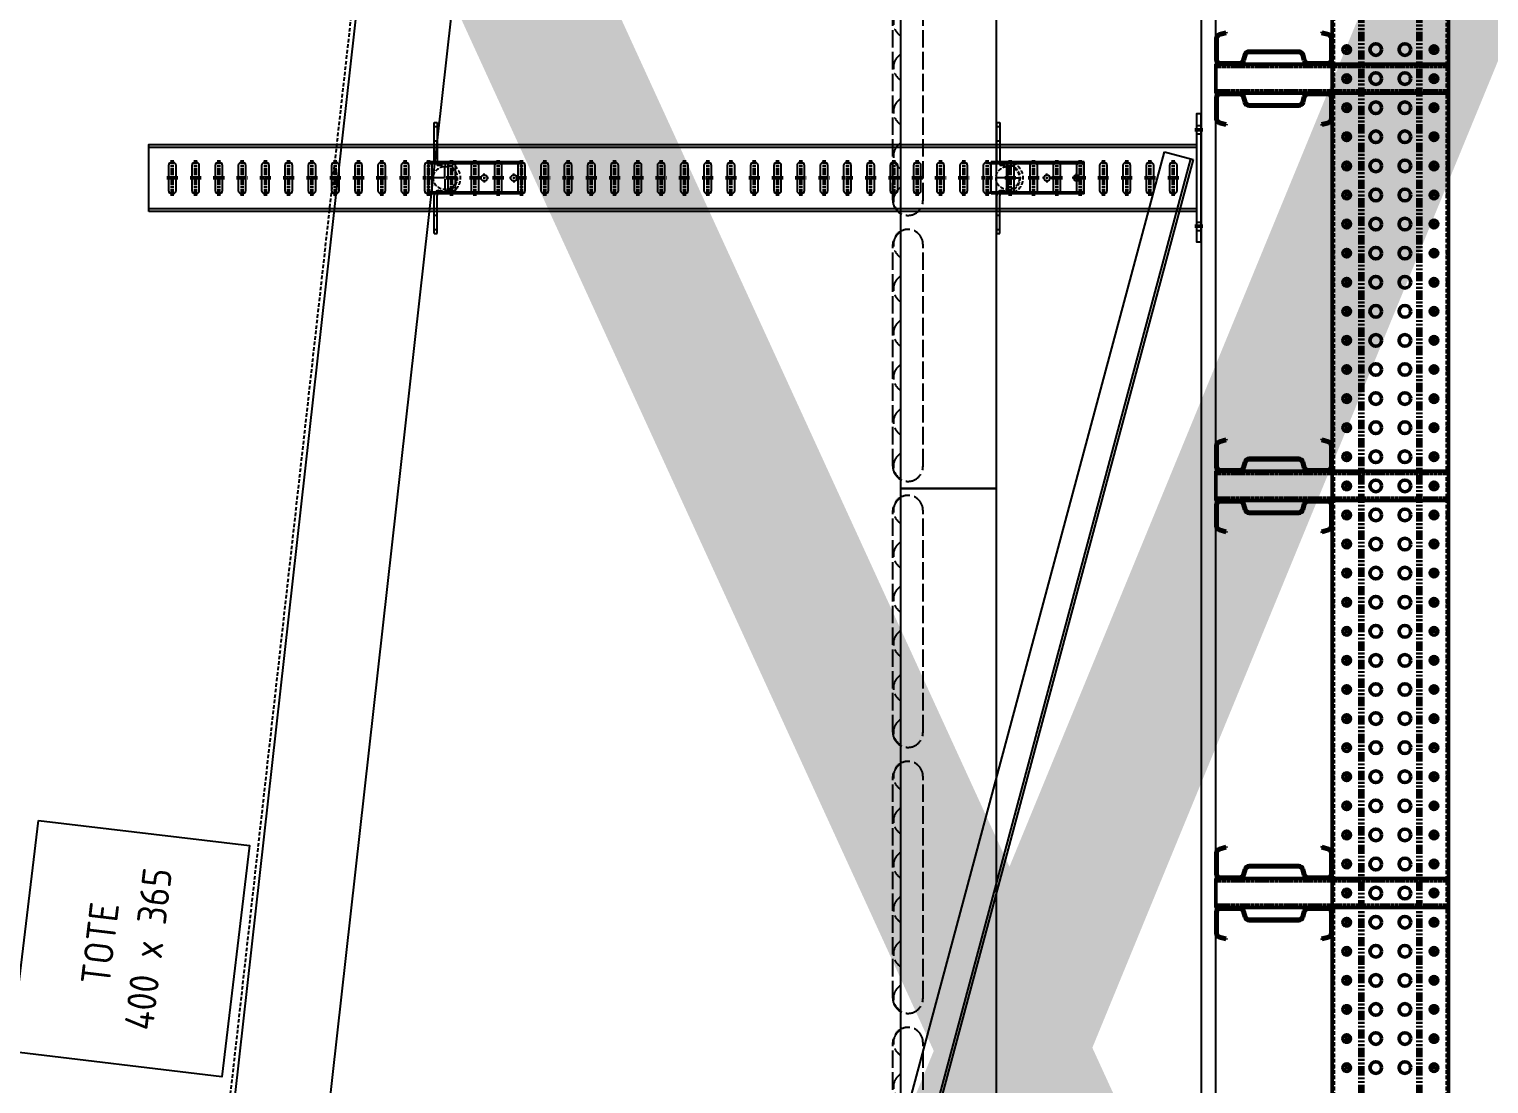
# Model space of a CAD drawing. Header units: millimetres. Extents: x -677815 to 476396, y -125373 to 39000.
# Drawn here: x 453026 to 455534, y -33033 to -31220 of the extents above; entities that cross this region are included whole.
import ezdxf

# ---------------------------------------------------------------- set-up
doc = ezdxf.new("R2010")
doc.units = ezdxf.units.MM
for name, pattern in [('Xref Rapid Pick$0$AM_ISO02W050', [7.5, 6, -1.5]), ('Xref Rapid Pick$0$AM_ISO02W050x2', [3.75, 3, -0.75]), ('Xref Rapid Pick$0$AM_ISO08W050', [18, 12, -1.5, 3, -1.5]), ('Xref Rapid Pick$0$AM_ISO08W050x2', [9, 6, -0.75, 1.5, -0.75]), ('Xref Rapid Pick$0$CENTER', [7, 4, -1, 1, -1]), ('Xref Rapid Pick$0$HIDDEN', [9.525, 6.35, -3.175]), ('Xref Rapid Pick$0$MultiDeck$0$Conveyor - Ground 940 aisles$0$HIDDEN', [9.525, 6.35, -3.175]), ('Xref Rapid Pick$0$P02582 Conveyor Elevations$0$HIDDEN', [9.525, 6.35, -3.175]), ('Xref Rapid Pick$0$PHANTOM2', [31.75, 15.875, -3.175, 3.175, -3.175, 3.175, -3.175])]:
    doc.linetypes.add(name, pattern=pattern)
for name, color, linetype, lineweight in [('AM_BOR', 4, 'Continuous', 25), ('Xref Rapid Pick$0$AM_BOR', 4, 'Continuous', 25), ('Xref Rapid Pick$0$BEAM_SIGMA', 2, 'Continuous', 50), ('Xref Rapid Pick$0$Center', 7, 'Xref Rapid Pick$0$AM_ISO08W050', 50), ('Xref Rapid Pick$0$Conv - Order Out', 5, 'Continuous', 50), ('Xref Rapid Pick$0$Conv- Order In', 1, 'Continuous', 25), ('Xref Rapid Pick$0$Conv- Product Out', 6, 'Continuous', 25), ('Xref Rapid Pick$0$Hidden', 9, 'Xref Rapid Pick$0$AM_ISO02W050', 25), ('Xref Rapid Pick$0$S Cont 2.5', 7, 'Continuous', 50), ('Xref Rapid Pick$0$S Hidden', 9, 'Xref Rapid Pick$0$AM_ISO02W050', 25), ('Xref Rapid Pick$0$Side Channel', 1, 'Continuous', 25)]:
    doc.layers.add(name, color=color, linetype=linetype, lineweight=lineweight)
for name, color, linetype in [('Xref Rapid Pick$0$B', 4, 'Continuous'), ('Xref Rapid Pick$0$MultiDeck$0$Conveyor - Ground 940 aisles$0$D', 7, 'Continuous'), ('Xref Rapid Pick$0$MultiDeck$0$Conveyor - Ground 940 aisles$0$H', 7, 'Xref Rapid Pick$0$MultiDeck$0$Conveyor - Ground 940 aisles$0$HIDDEN'), ('Xref Rapid Pick$0$P02582 Conveyor Elevations$0$Conv', 131, 'Continuous'), ('Xref Rapid Pick$0$Tote', 7, 'Continuous')]:
    doc.layers.add(name, color=color, linetype=linetype)
doc.styles.add('Xref Rapid Pick$0$STANDARD', font='ISOCP.SHX')

# ---------------------------------------------------------------- blocks, each defined once
blk = doc.blocks.new('*U794')
at = {"color": 8, "linetype": 'Xref Rapid Pick$0$CENTER'}
for p, q in [((8900, 27), (8900, 20.6)), ((8950, 27), (8950, 20.6)), ((9000, 27), (9000, 20.6)), ((9050, 27), (9050, 20.6)), ((9100, 27), (9100, 20.6)), ((9150, 27), (9150, 20.6)), ((9200, 27), (9200, 20.6)), ((9250, 27), (9250, 20.6)), ((9300, 27), (9300, 20.6)), ((9350, 27), (9350, 20.6)), ((9400, 27), (9400, 20.6)), ((9450, 27), (9450, 20.6)), ((9500, 27), (9500, 20.6)), ((9550, 27), (9550, 20.6)), ((9600, 27), (9600, 20.6)), ((9650, 27), (9650, 20.6)), ((9700, 27), (9700, 20.6)), ((9750, 27), (9750, 20.6)), ((9800, 27), (9800, 20.6)), ((9850, 27), (9850, 20.6)), ((9900, 27), (9900, 20.6)), ((9950, 27), (9950, 20.6)), ((10000, 27), (10000, 20.6)), ((10050, 27), (10050, 20.6)), ((10100, 27), (10100, 20.6)), ((10150, 27), (10150, 20.6)), ((10200, 27), (10200, 20.6)), ((10250, 27), (10250, 20.6)), ((10300, 27), (10300, 20.6)), ((10350, 27), (10350, 20.6)), ((10400, 27), (10400, 20.6)), ((10450, 27), (10450, 20.6)), ((10500, 27), (10500, 20.6)), ((10550, 27), (10550, 20.6)), ((10600, 27), (10600, 20.6)), ((10650, 27), (10650, 20.6)), ((8908.5, 0), (8891.5, 0)), ((8900, -8.5), (8900, 8.5)), ((8958.5, 0), (8941.5, 0)), ((8950, -8.5), (8950, 8.5)), ((9008.5, 0), (8991.5, 0)), ((9000, -8.5), (9000, 8.5)), ((9058.5, 0), (9041.5, 0)), ((9050, -8.5), (9050, 8.5)), ((9108.5, 0), (9091.5, 0)), ((9100, -8.5), (9100, 8.5)), ((9158.5, 0), (9141.5, 0)), ((9150, -8.5), (9150, 8.5)), ((9208.5, 0), (9191.5, 0)), ((9200, -8.5), (9200, 8.5)), ((9258.5, 0), (9241.5, 0)), ((9250, -8.5), (9250, 8.5)), ((9308.5, 0), (9291.5, 0)), ((9300, -8.5), (9300, 8.5)), ((9358.5, 0), (9341.5, 0)), ((9350, -8.5), (9350, 8.5)), ((9408.5, 0), (9391.5, 0)), ((9400, -8.5), (9400, 8.5)), ((9458.5, 0), (9441.5, 0)), ((9450, -8.5), (9450, 8.5)), ((9508.5, 0), (9491.5, 0)), ((9500, -8.5), (9500, 8.5)), ((9558.5, 0), (9541.5, 0)), ((9550, -8.5), (9550, 8.5)), ((9608.5, 0), (9591.5, 0)), ((9600, -8.5), (9600, 8.5)), ((9658.5, 0), (9641.5, 0)), ((9650, -8.5), (9650, 8.5)), ((9708.5, 0), (9691.5, 0)), ((9700, -8.5), (9700, 8.5)), ((9758.5, 0), (9741.5, 0)), ((9750, -8.5), (9750, 8.5)), ((9808.5, 0), (9791.5, 0)), ((9800, -8.5), (9800, 8.5)), ((9858.5, 0), (9841.5, 0)), ((9850, -8.5), (9850, 8.5)), ((9908.5, 0), (9891.5, 0)), ((9900, -8.5), (9900, 8.5)), ((9958.5, 0), (9941.5, 0)), ((9950, -8.5), (9950, 8.5)), ((10008.5, 0), (9991.5, 0)), ((10000, -8.5), (10000, 8.5)), ((10058.5, 0), (10041.5, 0)), ((10050, -8.5), (10050, 8.5)), ((10108.5, 0), (10091.5, 0)), ((10100, -8.5), (10100, 8.5)), ((10158.5, 0), (10141.5, 0)), ((10150, -8.5), (10150, 8.5)), ((10208.5, 0), (10191.5, 0)), ((10200, -8.5), (10200, 8.5)), ((10258.5, 0), (10241.5, 0)), ((10250, -8.5), (10250, 8.5)), ((10308.5, 0), (10291.5, 0)), ((10300, -8.5), (10300, 8.5)), ((10358.5, 0), (10341.5, 0)), ((10350, -8.5), (10350, 8.5)), ((10408.5, 0), (10391.5, 0)), ((10400, -8.5), (10400, 8.5)), ((10458.5, 0), (10441.5, 0)), ((10450, -8.5), (10450, 8.5)), ((10508.5, 0), (10491.5, 0)), ((10500, -8.5), (10500, 8.5)), ((10558.5, 0), (10541.5, 0)), ((10550, -8.5), (10550, 8.5)), ((10608.5, 0), (10591.5, 0)), ((10600, -8.5), (10600, 8.5)), ((10658.5, 0), (10641.5, 0)), ((10650, -8.5), (10650, 8.5)), ((8908.5, -150), (8891.5, -150)), ((8900, -158.5), (8900, -141.5)), ((8958.5, -150), (8941.5, -150)), ((8950, -158.5), (8950, -141.5)), ((9008.5, -150), (8991.5, -150)), ((9000, -158.5), (9000, -141.5)), ((9058.5, -150), (9041.5, -150)), ((9050, -158.5), (9050, -141.5)), ((9108.5, -150), (9091.5, -150)), ((9100, -158.5), (9100, -141.5)), ((9158.5, -150), (9141.5, -150)), ((9150, -158.5), (9150, -141.5)), ((9208.5, -150), (9191.5, -150)), ((9200, -158.5), (9200, -141.5)), ((9258.5, -150), (9241.5, -150)), ((9250, -158.5), (9250, -141.5)), ((9308.5, -150), (9291.5, -150)), ((9300, -158.5), (9300, -141.5)), ((9358.5, -150), (9341.5, -150)), ((9350, -158.5), (9350, -141.5)), ((9408.5, -150), (9391.5, -150)), ((9400, -158.5), (9400, -141.5)), ((9458.5, -150), (9441.5, -150)), ((9450, -158.5), (9450, -141.5)), ((9508.5, -150), (9491.5, -150)), ((9500, -158.5), (9500, -141.5)), ((9558.5, -150), (9541.5, -150)), ((9550, -158.5), (9550, -141.5)), ((9608.5, -150), (9591.5, -150)), ((9600, -158.5), (9600, -141.5)), ((9658.5, -150), (9641.5, -150)), ((9650, -158.5), (9650, -141.5)), ((9708.5, -150), (9691.5, -150)), ((9700, -158.5), (9700, -141.5)), ((9758.5, -150), (9741.5, -150)), ((9750, -158.5), (9750, -141.5)), ((9808.5, -150), (9791.5, -150)), ((9800, -158.5), (9800, -141.5)), ((9858.5, -150), (9841.5, -150)), ((9850, -158.5), (9850, -141.5)), ((9908.5, -150), (9891.5, -150)), ((9900, -158.5), (9900, -141.5)), ((9958.5, -150), (9941.5, -150)), ((9950, -158.5), (9950, -141.5)), ((10008.5, -150), (9991.5, -150)), ((10000, -158.5), (10000, -141.5)), ((10058.5, -150), (10041.5, -150)), ((10050, -158.5), (10050, -141.5)), ((10108.5, -150), (10091.5, -150)), ((10100, -158.5), (10100, -141.5)), ((10158.5, -150), (10141.5, -150)), ((10150, -158.5), (10150, -141.5)), ((10208.5, -150), (10191.5, -150)), ((10200, -158.5), (10200, -141.5)), ((10258.5, -150), (10241.5, -150)), ((10250, -158.5), (10250, -141.5)), ((10308.5, -150), (10291.5, -150)), ((10300, -158.5), (10300, -141.5)), ((10358.5, -150), (10341.5, -150)), ((10350, -158.5), (10350, -141.5)), ((10408.5, -150), (10391.5, -150)), ((10400, -158.5), (10400, -141.5)), ((10458.5, -150), (10441.5, -150)), ((10450, -158.5), (10450, -141.5)), ((10508.5, -150), (10491.5, -150)), ((10500, -158.5), (10500, -141.5)), ((10558.5, -150), (10541.5, -150)), ((10550, -158.5), (10550, -141.5)), ((10608.5, -150), (10591.5, -150)), ((10600, -158.5), (10600, -141.5)), ((10658.5, -150), (10641.5, -150)), ((10650, -158.5), (10650, -141.5)), ((8900, -170.6), (8900, -177)), ((8950, -170.6), (8950, -177)), ((9000, -170.6), (9000, -177)), ((9050, -170.6), (9050, -177)), ((9100, -170.6), (9100, -177)), ((9150, -170.6), (9150, -177)), ((9200, -170.6), (9200, -177)), ((9250, -170.6), (9250, -177)), ((9300, -170.6), (9300, -177)), ((9350, -170.6), (9350, -177)), ((9400, -170.6), (9400, -177)), ((9450, -170.6), (9450, -177)), ((9500, -170.6), (9500, -177)), ((9550, -170.6), (9550, -177)), ((9600, -170.6), (9600, -177)), ((9650, -170.6), (9650, -177)), ((9700, -170.6), (9700, -177)), ((9750, -170.6), (9750, -177)), ((9800, -170.6), (9800, -177)), ((9850, -170.6), (9850, -177)), ((9900, -170.6), (9900, -177)), ((9950, -170.6), (9950, -177)), ((10000, -170.6), (10000, -177)), ((10050, -170.6), (10050, -177)), ((10100, -170.6), (10100, -177)), ((10150, -170.6), (10150, -177)), ((10200, -170.6), (10200, -177)), ((10250, -170.6), (10250, -177)), ((10300, -170.6), (10300, -177)), ((10350, -170.6), (10350, -177)), ((10400, -170.6), (10400, -177)), ((10450, -170.6), (10450, -177)), ((10500, -170.6), (10500, -177)), ((10550, -170.6), (10550, -177)), ((10600, -170.6), (10600, -177)), ((10650, -170.6), (10650, -177))]:
    blk.add_line(p, q, dxfattribs=at)
for p, q in [((32175, 25), (-25, 25)), ((32175, -175), (-25, -175))]:
    blk.add_line(p, q)
at = {"color": 8, "linetype": 'Xref Rapid Pick$0$HIDDEN'}
for p, q in [((32175, 22.6), (-25, 22.6)), ((8893.5, 25), (8893.5, 22.6)), ((8906.5, 25), (8906.5, 22.6)), ((8943.5, 25), (8943.5, 22.6)), ((8956.5, 25), (8956.5, 22.6)), ((8993.5, 25), (8993.5, 22.6)), ((9006.5, 25), (9006.5, 22.6)), ((9043.5, 25), (9043.5, 22.6)), ((9056.5, 25), (9056.5, 22.6)), ((9093.5, 25), (9093.5, 22.6)), ((9106.5, 25), (9106.5, 22.6)), ((9143.5, 25), (9143.5, 22.6)), ((9156.5, 25), (9156.5, 22.6)), ((9193.5, 25), (9193.5, 22.6)), ((9206.5, 25), (9206.5, 22.6)), ((9243.5, 25), (9243.5, 22.6)), ((9256.5, 25), (9256.5, 22.6)), ((9293.5, 25), (9293.5, 22.6)), ((9306.5, 25), (9306.5, 22.6)), ((9343.5, 25), (9343.5, 22.6)), ((9356.5, 25), (9356.5, 22.6)), ((9393.5, 25), (9393.5, 22.6)), ((9406.5, 25), (9406.5, 22.6)), ((9443.5, 25), (9443.5, 22.6)), ((9456.5, 25), (9456.5, 22.6)), ((9493.5, 25), (9493.5, 22.6)), ((9506.5, 25), (9506.5, 22.6)), ((9543.5, 25), (9543.5, 22.6)), ((9556.5, 25), (9556.5, 22.6)), ((9593.5, 25), (9593.5, 22.6)), ((9606.5, 25), (9606.5, 22.6)), ((9643.5, 25), (9643.5, 22.6)), ((9656.5, 25), (9656.5, 22.6)), ((9693.5, 25), (9693.5, 22.6)), ((9706.5, 25), (9706.5, 22.6)), ((9743.5, 25), (9743.5, 22.6)), ((9756.5, 25), (9756.5, 22.6)), ((9793.5, 25), (9793.5, 22.6)), ((9806.5, 25), (9806.5, 22.6)), ((9843.5, 25), (9843.5, 22.6)), ((9856.5, 25), (9856.5, 22.6)), ((9893.5, 25), (9893.5, 22.6)), ((9906.5, 25), (9906.5, 22.6)), ((9943.5, 25), (9943.5, 22.6)), ((9956.5, 25), (9956.5, 22.6)), ((9993.5, 25), (9993.5, 22.6)), ((10006.5, 25), (10006.5, 22.6)), ((10043.5, 25), (10043.5, 22.6)), ((10056.5, 25), (10056.5, 22.6)), ((10093.5, 25), (10093.5, 22.6)), ((10106.5, 25), (10106.5, 22.6)), ((10143.5, 25), (10143.5, 22.6)), ((10156.5, 25), (10156.5, 22.6)), ((10193.5, 25), (10193.5, 22.6)), ((10206.5, 25), (10206.5, 22.6)), ((10243.5, 25), (10243.5, 22.6)), ((10256.5, 25), (10256.5, 22.6)), ((10293.5, 25), (10293.5, 22.6)), ((10306.5, 25), (10306.5, 22.6)), ((10343.5, 25), (10343.5, 22.6)), ((10356.5, 25), (10356.5, 22.6)), ((10393.5, 25), (10393.5, 22.6)), ((10406.5, 25), (10406.5, 22.6)), ((10443.5, 25), (10443.5, 22.6)), ((10456.5, 25), (10456.5, 22.6)), ((10493.5, 25), (10493.5, 22.6)), ((10506.5, 25), (10506.5, 22.6)), ((10543.5, 25), (10543.5, 22.6)), ((10556.5, 25), (10556.5, 22.6)), ((10593.5, 25), (10593.5, 22.6)), ((10606.5, 25), (10606.5, 22.6)), ((10643.5, 25), (10643.5, 22.6)), ((10656.5, 25), (10656.5, 22.6)), ((32175, -172.6), (-25, -172.6)), ((8893.5, -172.6), (8893.5, -175)), ((8906.5, -172.6), (8906.5, -175)), ((8943.5, -172.6), (8943.5, -175)), ((8956.5, -172.6), (8956.5, -175)), ((8993.5, -172.6), (8993.5, -175)), ((9006.5, -172.6), (9006.5, -175)), ((9043.5, -172.6), (9043.5, -175)), ((9056.5, -172.6), (9056.5, -175)), ((9093.5, -172.6), (9093.5, -175)), ((9106.5, -172.6), (9106.5, -175)), ((9143.5, -172.6), (9143.5, -175)), ((9156.5, -172.6), (9156.5, -175)), ((9193.5, -172.6), (9193.5, -175)), ((9206.5, -172.6), (9206.5, -175)), ((9243.5, -172.6), (9243.5, -175)), ((9256.5, -172.6), (9256.5, -175)), ((9293.5, -172.6), (9293.5, -175)), ((9306.5, -172.6), (9306.5, -175)), ((9343.5, -172.6), (9343.5, -175)), ((9356.5, -172.6), (9356.5, -175)), ((9393.5, -172.6), (9393.5, -175)), ((9406.5, -172.6), (9406.5, -175)), ((9443.5, -172.6), (9443.5, -175)), ((9456.5, -172.6), (9456.5, -175)), ((9493.5, -172.6), (9493.5, -175)), ((9506.5, -172.6), (9506.5, -175)), ((9543.5, -172.6), (9543.5, -175)), ((9556.5, -172.6), (9556.5, -175)), ((9593.5, -172.6), (9593.5, -175)), ((9606.5, -172.6), (9606.5, -175)), ((9643.5, -172.6), (9643.5, -175)), ((9656.5, -172.6), (9656.5, -175)), ((9693.5, -172.6), (9693.5, -175)), ((9706.5, -172.6), (9706.5, -175)), ((9743.5, -172.6), (9743.5, -175)), ((9756.5, -172.6), (9756.5, -175)), ((9793.5, -172.6), (9793.5, -175)), ((9806.5, -172.6), (9806.5, -175)), ((9843.5, -172.6), (9843.5, -175)), ((9856.5, -172.6), (9856.5, -175)), ((9893.5, -172.6), (9893.5, -175)), ((9906.5, -172.6), (9906.5, -175)), ((9943.5, -172.6), (9943.5, -175)), ((9956.5, -172.6), (9956.5, -175)), ((9993.5, -172.6), (9993.5, -175)), ((10006.5, -172.6), (10006.5, -175)), ((10043.5, -172.6), (10043.5, -175)), ((10056.5, -172.6), (10056.5, -175)), ((10093.5, -172.6), (10093.5, -175)), ((10106.5, -172.6), (10106.5, -175)), ((10143.5, -172.6), (10143.5, -175)), ((10156.5, -172.6), (10156.5, -175)), ((10193.5, -172.6), (10193.5, -175)), ((10206.5, -172.6), (10206.5, -175)), ((10243.5, -172.6), (10243.5, -175)), ((10256.5, -172.6), (10256.5, -175)), ((10293.5, -172.6), (10293.5, -175)), ((10306.5, -172.6), (10306.5, -175)), ((10343.5, -172.6), (10343.5, -175)), ((10356.5, -172.6), (10356.5, -175)), ((10393.5, -172.6), (10393.5, -175)), ((10406.5, -172.6), (10406.5, -175)), ((10443.5, -172.6), (10443.5, -175)), ((10456.5, -172.6), (10456.5, -175)), ((10493.5, -172.6), (10493.5, -175)), ((10506.5, -172.6), (10506.5, -175)), ((10543.5, -172.6), (10543.5, -175)), ((10556.5, -172.6), (10556.5, -175)), ((10593.5, -172.6), (10593.5, -175)), ((10606.5, -172.6), (10606.5, -175)), ((10643.5, -172.6), (10643.5, -175)), ((10656.5, -172.6), (10656.5, -175))]:
    blk.add_line(p, q, dxfattribs=at)
at = {"color": 9, "linetype": 'Xref Rapid Pick$0$PHANTOM2'}
for p, q in [((32175, -22.5), (-25, -22.5)), ((32175, -27.9), (-25, -27.9)), ((32175, -122.1), (-25, -122.1)), ((32175, -127.5), (-25, -127.5))]:
    blk.add_line(p, q, dxfattribs=at)
at = {"extrusion": (0, 0, -1)}
for centre in [(-8900, 0), (-8950, 0), (-9000, 0), (-9050, 0), (-9100, 0), (-9150, 0), (-9200, 0), (-9250, 0), (-9300, 0), (-9350, 0), (-9400, 0), (-9450, 0), (-9500, 0), (-9550, 0), (-9600, 0), (-9650, 0), (-9700, 0), (-9750, 0), (-9800, 0), (-9850, 0), (-9900, 0), (-9950, 0), (-10000, 0), (-10050, 0), (-10100, 0), (-10150, 0), (-10200, 0), (-10250, 0), (-10300, 0), (-10350, 0), (-10400, 0), (-10450, 0), (-10500, 0), (-10550, 0), (-10600, 0), (-10650, 0)]:
    blk.add_circle(centre, 6.5, dxfattribs=at)
for centre, radius in [((8900, -50), 10), ((8950, -50), 10), ((9000, -50), 10), ((9050, -50), 10), ((9100, -50), 10), ((9150, -50), 10), ((9200, -50), 10), ((9250, -50), 10), ((9300, -50), 10), ((9350, -50), 10), ((9400, -50), 10), ((9450, -50), 10), ((9500, -50), 10), ((9550, -50), 10), ((9600, -50), 10), ((9650, -50), 10), ((9700, -50), 10), ((9750, -50), 10), ((9800, -50), 10), ((9850, -50), 10), ((9900, -50), 10), ((9950, -50), 10), ((10000, -50), 10), ((10050, -50), 10), ((10100, -50), 10), ((10150, -50), 10), ((10200, -50), 10), ((10250, -50), 10), ((10300, -50), 10), ((10350, -50), 10), ((10400, -50), 10), ((10450, -50), 10), ((10500, -50), 10), ((10550, -50), 10), ((10600, -50), 10), ((10650, -50), 10), ((8900, -100), 10), ((8950, -100), 10), ((9000, -100), 10), ((9050, -100), 10), ((9100, -100), 10), ((9150, -100), 10), ((9200, -100), 10), ((9250, -100), 10), ((9300, -100), 10), ((9350, -100), 10), ((9400, -100), 10), ((9450, -100), 10), ((9500, -100), 10), ((9550, -100), 10), ((9600, -100), 10), ((9650, -100), 10), ((9700, -100), 10), ((9750, -100), 10), ((9800, -100), 10), ((9850, -100), 10), ((9900, -100), 10), ((9950, -100), 10), ((10000, -100), 10), ((10050, -100), 10), ((10100, -100), 10), ((10150, -100), 10), ((10200, -100), 10), ((10250, -100), 10), ((10300, -100), 10), ((10350, -100), 10), ((10400, -100), 10), ((10450, -100), 10), ((10500, -100), 10), ((10550, -100), 10), ((10600, -100), 10), ((10650, -100), 10), ((8900, -150), 6.5), ((8950, -150), 6.5), ((9000, -150), 6.5), ((9050, -150), 6.5), ((9100, -150), 6.5), ((9150, -150), 6.5), ((9200, -150), 6.5), ((9250, -150), 6.5), ((9300, -150), 6.5), ((9350, -150), 6.5), ((9400, -150), 6.5), ((9450, -150), 6.5), ((9500, -150), 6.5), ((9550, -150), 6.5), ((9600, -150), 6.5), ((9650, -150), 6.5), ((9700, -150), 6.5), ((9750, -150), 6.5), ((9800, -150), 6.5), ((9850, -150), 6.5), ((9900, -150), 6.5), ((9950, -150), 6.5), ((10000, -150), 6.5), ((10050, -150), 6.5), ((10100, -150), 6.5), ((10150, -150), 6.5), ((10200, -150), 6.5), ((10250, -150), 6.5), ((10300, -150), 6.5), ((10350, -150), 6.5), ((10400, -150), 6.5), ((10450, -150), 6.5), ((10500, -150), 6.5), ((10550, -150), 6.5), ((10600, -150), 6.5), ((10650, -150), 6.5)]:
    blk.add_circle(centre, radius)
blk = doc.blocks.new('Xref Rapid Pick$0$RK1223 sv')
at = {"color": 8, "linetype": 'Xref Rapid Pick$0$CENTER'}
for p, q in [((25, 27), (25, 20.6)), ((-2, 0), (4.4, 0)), ((18, -50), (24.4, -50)), ((18, -100), (24.4, -100)), ((-2, -150), (4.4, -150)), ((25, -177), (25, -170.6))]:
    blk.add_line(p, q, dxfattribs=at)
for p, q in [((0, 17.1), (0, -16.5)), ((2.4, 17.1), (2.4, -16.5)), ((44.2, 25), (7.9, 25)), ((44.2, 22.6), (7.9, 22.6)), ((52.7, 6.9), (49.6, 18.5)), ((55, 7.6), (51.9, 19.1)), ((55, 7.6), (52.7, 6.9)), ((5.9, -24.1), (15.6, -26.7)), ((6.5, -21.8), (16.2, -24.4)), ((20, -32.5), (20, -117.5)), ((22.4, -32.5), (22.4, -117.5)), ((5.9, -125.9), (15.6, -123.3)), ((0, -167.1), (0, -133.5)), ((2.4, -167.1), (2.4, -133.5)), ((6.5, -128.2), (16.2, -125.6)), ((44.2, -172.6), (7.9, -172.6)), ((44.2, -175), (7.9, -175)), ((52.7, -156.9), (49.6, -168.5)), ((55, -157.6), (51.9, -169.1)), ((55, -157.6), (52.7, -156.9))]:
    blk.add_line(p, q)
at = {"color": 8, "linetype": 'Xref Rapid Pick$0$HIDDEN'}
for p, q in [((2.4, 6.5), (0, 6.5)), ((18.5, 22.6), (18.5, 25)), ((31.5, 22.6), (31.5, 25)), ((2.4, -6.5), (0, -6.5)), ((22.4, -40), (20, -40)), ((22.4, -60), (20, -60)), ((22.4, -90), (20, -90)), ((22.4, -110), (20, -110)), ((2.4, -143.5), (0, -143.5)), ((2.4, -156.5), (0, -156.5)), ((18.5, -172.6), (18.5, -175)), ((31.5, -172.6), (31.5, -175))]:
    blk.add_line(p, q, dxfattribs=at)
for centre, radius, start, end in [((7.9, 17.1), 7.9, 90, 180), ((7.9, 17.1), 5.5, 90, 180), ((44.2, 17.1), 7.9, 15, 90), ((44.2, 17.1), 5.5, 15, 90), ((7.9, -16.5), 7.9, 180, 255), ((7.9, -16.5), 5.5, 180, 255), ((14, -32.5), 8.4, 0, 75), ((14, -32.5), 6, 0, 75), ((14, -117.5), 6, 285, 360), ((14, -117.5), 8.4, 285, 360), ((7.9, -133.5), 7.9, 105, 180), ((7.9, -133.5), 5.5, 105, 180), ((7.9, -167.1), 7.9, 180, 270), ((7.9, -167.1), 5.5, 180, 270), ((44.2, -167.1), 5.5, 270, 345), ((44.2, -167.1), 7.9, 270, 345)]:
    blk.add_arc(centre, radius, start, end)
blk = doc.blocks.new('*U791')
at = {"layer": 'Xref Rapid Pick$0$BEAM_SIGMA'}
blk.add_blockref('Xref Rapid Pick$0$RK1223 sv', (0, 0), dxfattribs=at)
blk = doc.blocks.new('Xref Rapid Pick$0$A$C3945242F')
at = {"layer": 'Xref Rapid Pick$0$S Cont 2.5'}
for p, q in [((0, 400), (0, 0)), ((50, 400), (0, 400)), ((50, 0), (50, 400)), ((0, 0), (50, 0))]:
    blk.add_line(p, q, dxfattribs=at)
at = {"layer": 'Xref Rapid Pick$0$S Hidden', "linetype": 'Xref Rapid Pick$0$AM_ISO02W050x2', "lineweight": 50}
for p, q in [((4, 400), (4, 0)), ((46, 0), (46, 400))]:
    blk.add_line(p, q, dxfattribs=at)
blk = doc.blocks.new('*U879')
at = {"xscale": -1}
blk.add_blockref('*U791', (-25, 159.5), dxfattribs=at)
blk.add_blockref('*U791', (25, 159.5))
at = {"layer": 'Xref Rapid Pick$0$AM_BOR'}
blk.add_blockref('Xref Rapid Pick$0$A$C3945242F', (-25, -215.5), dxfattribs=at)
blk = doc.blocks.new('*U880')
at = {"layer": 'Xref Rapid Pick$0$B', "color": 0, "linetype": 'ByBlock', "lineweight": -2, "transparency": 16777216}
for p in [(9100, 0), (9800, 0), (10500, 0)]:
    blk.add_blockref('*U879', p, dxfattribs=at)
blk = doc.blocks.new('Xref Rapid Pick$0$Tote side 400 x 365')
at = {"layer": 'Xref Rapid Pick$0$Tote'}
blk.add_lwpolyline([(500, 365), (500, 0), (100, 0), (100, 365)], close=True, dxfattribs=at)
at = {"layer": 'Xref Rapid Pick$0$Tote', "insert": (124.2, 259.8), "char_height": 50, "attachment_point": 1, "style": 'Xref Rapid Pick$0$STANDARD'}
blk.add_mtext_dynamic_manual_height_columns('\\pi107.5;TOTE\\P\\pi38.967;400 x 365', width=355.005, gutter_width=12.5, heights=[0], dxfattribs=at)
blk = doc.blocks.new('*U873')
at = {"layer": 'Xref Rapid Pick$0$Hidden', "linetype": 'Xref Rapid Pick$0$P02582 Conveyor Elevations$0$HIDDEN'}
blk.add_line((790.8, -5652.1), (7.4, 1), dxfattribs=at)
at = {"layer": 'Xref Rapid Pick$0$P02582 Conveyor Elevations$0$Conv', "color": 0}
blk.add_lwpolyline([(536.2, -5060.3), (-162, -22.4), (0, 0), (698.1, -5037.9)], close=True, dxfattribs=at)
blk = doc.blocks.new('*U860')
blk.add_lwpolyline([(0, 0), (1371.6, 0), (1371.6, -163.5), (0, -163.5)], close=True)
at = {"layer": 'Xref Rapid Pick$0$Hidden', "ltscale": 5}
for p, q in [((38.1, 14), (419.1, 14)), ((495.3, 14), (876.3, 14)), ((952.5, 14), (1333.5, 14)), ((38.1, -38), (419.1, -38)), ((495.3, -38), (876.3, -38)), ((952.5, -38), (1333.5, -38))]:
    blk.add_line(p, q, dxfattribs=at)
for centre, radius, start, end in [((38.1, -12), 26, 90, 270), ((38.1, -12), 25, 28.6854, 151.3146), ((114.3, -12), 25, 28.6854, 151.3146), ((190.5, -12), 25, 28.6854, 151.3146), ((266.7, -12), 25, 28.6854, 151.3146), ((342.9, -12), 25, 28.6854, 151.3146), ((419.1, -12), 25, 28.6854, 151.3146), ((419.1, -12), 26, 270, 90), ((495.3, -12), 26, 90, 270), ((495.3, -12), 25, 28.6854, 151.3146), ((571.5, -12), 25, 28.6854, 151.3146), ((647.7, -12), 25, 28.6854, 151.3146), ((723.9, -12), 25, 28.6854, 151.3146), ((800.1, -12), 25, 28.6854, 151.3146), ((876.3, -12), 25, 28.6854, 151.3146), ((876.3, -12), 26, 270, 90), ((952.5, -12), 26, 90, 270), ((952.5, -12), 25, 28.6854, 151.3146), ((1028.7, -12), 25, 28.6854, 151.3146), ((1104.9, -12), 25, 28.6854, 151.3146), ((1181.1, -12), 25, 28.6854, 151.3146), ((1257.3, -12), 25, 28.6854, 151.3146), ((1333.5, -12), 25, 28.6854, 151.3146), ((1333.5, -12), 26, 270, 90)]:
    blk.add_arc(centre, radius, start, end, dxfattribs=at)
blk = doc.blocks.new('*U871')
blk.add_lwpolyline([(0, 0), (1828.8, 0), (1828.8, -163.5), (0, -163.5)], close=True)
at = {"layer": 'Xref Rapid Pick$0$Hidden', "ltscale": 5}
for p, q in [((38.1, 14), (419.1, 14)), ((495.3, 14), (876.3, 14)), ((952.5, 14), (1333.5, 14)), ((1409.7, 14), (1790.7, 14)), ((38.1, -38), (419.1, -38)), ((495.3, -38), (876.3, -38)), ((952.5, -38), (1333.5, -38)), ((1409.7, -38), (1790.7, -38))]:
    blk.add_line(p, q, dxfattribs=at)
for centre, radius, start, end in [((38.1, -12), 26, 90, 270), ((38.1, -12), 25, 28.6854, 151.3146), ((114.3, -12), 25, 28.6854, 151.3146), ((190.5, -12), 25, 28.6854, 151.3146), ((266.7, -12), 25, 28.6854, 151.3146), ((342.9, -12), 25, 28.6854, 151.3146), ((419.1, -12), 25, 28.6854, 151.3146), ((419.1, -12), 26, 270, 90), ((495.3, -12), 26, 90, 270), ((495.3, -12), 25, 28.6854, 151.3146), ((571.5, -12), 25, 28.6854, 151.3146), ((647.7, -12), 25, 28.6854, 151.3146), ((723.9, -12), 25, 28.6854, 151.3146), ((800.1, -12), 25, 28.6854, 151.3146), ((876.3, -12), 25, 28.6854, 151.3146), ((876.3, -12), 26, 270, 90), ((952.5, -12), 26, 90, 270), ((952.5, -12), 25, 28.6854, 151.3146), ((1028.7, -12), 25, 28.6854, 151.3146), ((1104.9, -12), 25, 28.6854, 151.3146), ((1181.1, -12), 25, 28.6854, 151.3146), ((1257.3, -12), 25, 28.6854, 151.3146), ((1333.5, -12), 25, 28.6854, 151.3146), ((1333.5, -12), 26, 270, 90), ((1409.7, -12), 26, 90, 270), ((1409.7, -12), 25, 28.6854, 151.3146), ((1485.9, -12), 25, 28.6854, 151.3146), ((1562.1, -12), 25, 28.6854, 151.3146), ((1638.3, -12), 25, 28.6854, 151.3146), ((1714.5, -12), 25, 28.6854, 151.3146), ((1790.7, -12), 25, 28.6854, 151.3146), ((1790.7, -12), 26, 270, 90)]:
    blk.add_arc(centre, radius, start, end, dxfattribs=at)
blk = doc.blocks.new('Xref Rapid Pick$0$SLOT (0deg)')
blk.add_lwpolyline([(-21, 6.5, 1), (-21, -6.5), (21, -6.5, 1), (21, 6.5)], format="xyb", close=True)
at = {"layer": 'Xref Rapid Pick$0$Center', "lineweight": 50}
blk.add_line((-30.5, 0), (30.5, 0), dxfattribs=at)
at = {"layer": 'Xref Rapid Pick$0$Center', "linetype": 'Xref Rapid Pick$0$AM_ISO08W050x2', "lineweight": 50}
blk.add_line((0, 9.5), (0, -9.5), dxfattribs=at)
blk = doc.blocks.new('*U869')
for p, q in [((-27.5, 28.5), (27.5, 28.5)), ((-27.5, -131.5), (-27.5, 28.5)), ((-24.5, -131.5), (-24.5, 28.5)), ((24.5, -131.5), (24.5, 28.5)), ((27.5, -131.5), (27.5, 28.5)), ((-95.2, 18.7), (-29.9, 18.7)), ((-95.2, 18.7), (-95.2, 13.7)), ((-95.2, 13.7), (-29.9, 13.7)), ((30, 18.7), (95.2, 18.7)), ((95.2, 13.7), (30, 13.7)), ((95.2, 18.7), (95.2, 13.7)), ((-27.5, -131.5), (27.5, -131.5))]:
    blk.add_line(p, q)
for centre in [(0, -67.5), (0, -118.5)]:
    blk.add_circle(centre, 5.5)
for centre, start, end in [((-29.9, 10.5), 0, 90), ((30, 10.5), 90, 180)]:
    blk.add_arc(centre, 3.2, start, end)
at = {"layer": 'Xref Rapid Pick$0$MultiDeck$0$Conveyor - Ground 940 aisles$0$D', "linetype": 'Xref Rapid Pick$0$MultiDeck$0$Conveyor - Ground 940 aisles$0$HIDDEN'}
for p, q in [((-26.8, 10.5), (-26.8, -1.6)), ((-21.8, 10.5), (-21.8, -1.5)), ((21.8, 10.5), (21.8, -1.5)), ((26.8, 10.5), (26.8, -1.6))]:
    blk.add_line(p, q, dxfattribs=at)
at = {"layer": 'Xref Rapid Pick$0$MultiDeck$0$Conveyor - Ground 940 aisles$0$D'}
for p, q in [((-2, 0), (-21, 0)), ((-1, 0), (1, 0)), ((0, 2), (0, 21)), ((0, -1), (0, 1)), ((2, 0), (21, 0)), ((0, -2), (0, -21)), ((-4, -67.5), (-7.5, -67.5)), ((-2, -67.5), (2, -67.5)), ((0, -63.5), (0, -60)), ((0, -69.5), (0, -65.5)), ((0, -71.5), (0, -75)), ((4, -67.5), (7.5, -67.5)), ((-4, -118.5), (-7.5, -118.5)), ((-2, -118.5), (2, -118.5)), ((0, -114.5), (0, -111)), ((0, -120.5), (0, -116.5)), ((0, -122.5), (0, -126)), ((4, -118.5), (7.5, -118.5))]:
    blk.add_line(p, q, dxfattribs=at)
at = {"layer": 'Xref Rapid Pick$0$MultiDeck$0$Conveyor - Ground 940 aisles$0$D', "linetype": 'Xref Rapid Pick$0$MultiDeck$0$Conveyor - Ground 940 aisles$0$HIDDEN'}
blk.add_circle((0, 0), 20, dxfattribs=at)
for centre, radius, start, end in [((-29.9, 10.5), 8.2, 0, 90), ((30, 10.5), 8.2, 90, 180), ((0, 0), 26.8, 183.5004, 356.4996), ((0, 0), 21.8, 183.8813, 356.1187)]:
    blk.add_arc(centre, radius, start, end, dxfattribs=at)
at = {"layer": 'Xref Rapid Pick$0$MultiDeck$0$Conveyor - Ground 940 aisles$0$H'}
for p, q in [((-88.7, 18.7), (-88.7, 13.7)), ((-63.7, 18.7), (-63.7, 13.7)), ((63.7, 18.7), (63.7, 13.7)), ((88.7, 18.7), (88.7, 13.7))]:
    blk.add_line(p, q, dxfattribs=at)
blk = doc.blocks.new('*U932')
for p, q in [((-52.5, 1808), (-52.5, 8)), ((52.5, 8), (52.5, 1808))]:
    blk.add_line(p, q)
for points in [[(-57.5, 1808), (57.5, 1808), (57.5, 8), (-57.5, 8)], [(-110, 0), (110, 0), (110, 8), (-110, 8)]]:
    blk.add_lwpolyline(points, close=True)
at = {"layer": 'Xref Rapid Pick$0$Center', "linetype": 'Xref Rapid Pick$0$AM_ISO08W050x2', "lineweight": 50}
for p, q in [((-83, -3), (-83, 11)), ((83, -3), (83, 11))]:
    blk.add_line(p, q, dxfattribs=at)
at = {"layer": 'Xref Rapid Pick$0$Hidden'}
for p, q in [((-90, 8), (-90, 0)), ((-76, 8), (-76, 0)), ((76, 8), (76, 0)), ((90, 8), (90, 0))]:
    blk.add_line(p, q, dxfattribs=at)
for name, p in [('Xref Rapid Pick$0$SLOT (0deg)', (0, 1768)), ('Xref Rapid Pick$0$SLOT (0deg)', (0, 1728)), ('Xref Rapid Pick$0$SLOT (0deg)', (0, 1688)), ('Xref Rapid Pick$0$SLOT (0deg)', (0, 1648)), ('Xref Rapid Pick$0$SLOT (0deg)', (0, 1608)), ('Xref Rapid Pick$0$SLOT (0deg)', (0, 1568)), ('Xref Rapid Pick$0$SLOT (0deg)', (0, 1528)), ('Xref Rapid Pick$0$SLOT (0deg)', (0, 1488)), ('Xref Rapid Pick$0$SLOT (0deg)', (0, 1448)), ('Xref Rapid Pick$0$SLOT (0deg)', (0, 1408)), ('Xref Rapid Pick$0$SLOT (0deg)', (0, 1368)), ('Xref Rapid Pick$0$SLOT (0deg)', (0, 1328)), ('*U869', (0, 1299.4)), ('Xref Rapid Pick$0$SLOT (0deg)', (0, 1288)), ('Xref Rapid Pick$0$SLOT (0deg)', (0, 1248)), ('Xref Rapid Pick$0$SLOT (0deg)', (0, 1208)), ('Xref Rapid Pick$0$SLOT (0deg)', (0, 1168)), ('Xref Rapid Pick$0$SLOT (0deg)', (0, 1128)), ('Xref Rapid Pick$0$SLOT (0deg)', (0, 1088)), ('Xref Rapid Pick$0$SLOT (0deg)', (0, 1048)), ('Xref Rapid Pick$0$SLOT (0deg)', (0, 1008)), ('Xref Rapid Pick$0$SLOT (0deg)', (0, 968)), ('Xref Rapid Pick$0$SLOT (0deg)', (0, 928)), ('Xref Rapid Pick$0$SLOT (0deg)', (0, 888)), ('Xref Rapid Pick$0$SLOT (0deg)', (0, 848)), ('Xref Rapid Pick$0$SLOT (0deg)', (0, 808)), ('Xref Rapid Pick$0$SLOT (0deg)', (0, 768)), ('Xref Rapid Pick$0$SLOT (0deg)', (0, 728)), ('Xref Rapid Pick$0$SLOT (0deg)', (0, 688)), ('Xref Rapid Pick$0$SLOT (0deg)', (0, 648)), ('Xref Rapid Pick$0$SLOT (0deg)', (0, 608)), ('Xref Rapid Pick$0$SLOT (0deg)', (0, 568)), ('Xref Rapid Pick$0$SLOT (0deg)', (0, 528)), ('Xref Rapid Pick$0$SLOT (0deg)', (0, 488)), ('Xref Rapid Pick$0$SLOT (0deg)', (0, 448)), ('Xref Rapid Pick$0$SLOT (0deg)', (0, 408)), ('Xref Rapid Pick$0$SLOT (0deg)', (0, 368)), ('*U869', (0, 332.5)), ('Xref Rapid Pick$0$SLOT (0deg)', (0, 328)), ('Xref Rapid Pick$0$SLOT (0deg)', (0, 288)), ('Xref Rapid Pick$0$SLOT (0deg)', (0, 248)), ('Xref Rapid Pick$0$SLOT (0deg)', (0, 208)), ('Xref Rapid Pick$0$SLOT (0deg)', (0, 168)), ('Xref Rapid Pick$0$SLOT (0deg)', (0, 128)), ('Xref Rapid Pick$0$SLOT (0deg)', (0, 88)), ('Xref Rapid Pick$0$SLOT (0deg)', (0, 48))]:
    blk.add_blockref(name, p)
blk = doc.blocks.new('Xref Rapid Pick')
at = {"layer": 'Xref Rapid Pick$0$AM_BOR', "color": 6}
blk.add_lwpolyline([(455065.1, -41930), (455065.1, -9742.7), (455040.1, -9742.7), (455040.1, -41930)], close=True, dxfattribs=at)
at = {"layer": 'Xref Rapid Pick$0$Conv- Product Out'}
for p, q in [((453555.1, -36729.9), (454977.2, -31431)), ((455021.8, -31443), (453599.8, -36741.9)), ((455026.2, -31444.2), (453604.2, -36743.1)), ((454977.2, -31431), (455026.2, -31444.2))]:
    blk.add_line(p, q, dxfattribs=at)
at = {"layer": 'Xref Rapid Pick$0$Side Channel', "const_width": 250}
for points in [[(451866, -26746.4), (457656.3, -39394.2)], [(457151.3, -27049.2), (452202.7, -39091.5)]]:
    blk.add_lwpolyline(points, dxfattribs=at)
at = {"layer": 'Xref Rapid Pick$0$B', "rotation": 90}
blk.add_blockref('*U880', (455249.6, -41805), dxfattribs=at)
at = {"layer": 'Xref Rapid Pick$0$BEAM_SIGMA', "rotation": 90}
blk.add_blockref('*U794', (455290.1, -41905), dxfattribs=at)
at = {"layer": 'Xref Rapid Pick$0$Conv - Order Out', "xscale": -1, "rotation": 1.499999999999995}
blk.add_blockref('*U873', (453613.1, -30967.4), dxfattribs=at)
at = {"layer": 'Xref Rapid Pick$0$Conv- Order In', "rotation": 90.00000000000001}
for name, p in [('*U860', (454524.1, -32009.4)), ('*U871', (454524.1, -33838.2))]:
    blk.add_blockref(name, p, dxfattribs=at)
at = {"layer": 'Xref Rapid Pick$0$Conv- Product Out', "rotation": 89.99999999999999}
blk.add_blockref('*U932', (455040.1, -31475.8), dxfattribs=at)
at = {"layer": 'Xref Rapid Pick$0$Tote', "rotation": 83.18520187502976}
blk.add_blockref('Xref Rapid Pick$0$Tote side 400 x 365', (453345.2, -33119.9), dxfattribs=at)

msp = doc.modelspace()

# ---------------------------------------------------------------- block references
at = {"layer": 'AM_BOR'}
msp.add_blockref('Xref Rapid Pick', (0, 0), dxfattribs=at)

doc.saveas('drawing.dxf')
